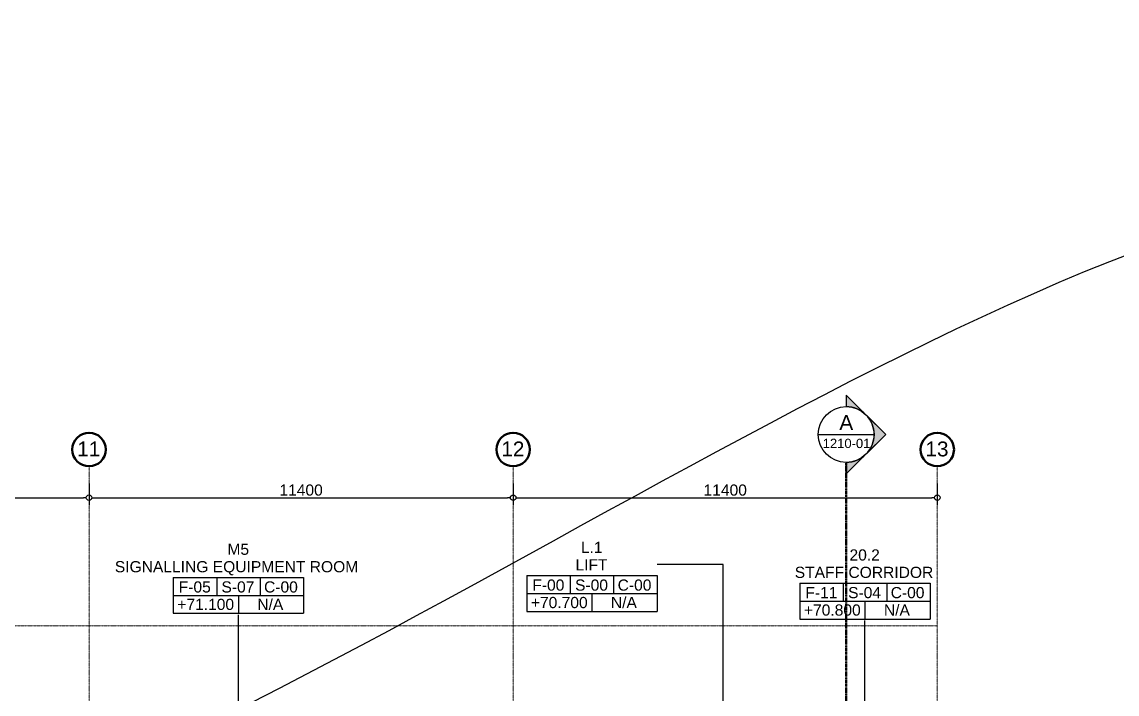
# Model space of a CAD drawing. Header units: millimetres. Extents: x -853228 to -744682, y -17776 to 32484.
# Drawn here: x -803487 to -774048, y 14417 to 32484 of the extents above; entities that cross this region are included whole.
import ezdxf

# ---------------------------------------------------------------- set-up
doc = ezdxf.new("R2010")
doc.units = ezdxf.units.MM
doc.linetypes.add('DPA_Grid _ Level 100', pattern=[10, 5.5, -1.6, 1.3, -1.6])
for name, color, linetype, lineweight in [('A-ANNO-DIMS', 1, 'Continuous', 9), ('A-ROOM-IDEN', 3, 'Continuous', 25), ('A-ROOM-LINE', 3, 'Continuous', 25), ('G-ANNO-SECL', 3, 'Continuous', 9), ('S-GRID', 251, 'Continuous', 9), ('S-GRID-IDEN', 3, 'Continuous', 50)]:
    doc.layers.add(name, color=color, linetype=linetype, lineweight=lineweight)
doc.styles.add('Arial', font='arial.ttf', dxfattribs={"height": 400})
doc.styles.add('Arial_1', font='arial.ttf', dxfattribs={"height": 250})
doc.styles.add('Arial_2', font='arial.ttf', dxfattribs={"height": 300})
doc.dimstyles.new('DPA-DIM-3_0_C-C', dxfattribs={"dimscale": 304.8, "dimtxt": 306.07782, "dimasz": 0.492126, "dimexe": 0.656168, "dimexo": 0.0625, "dimgap": 0.164042, "dimtad": 1, "dimdec": 0, "dimzin": 0, "dimdsep": 46, "dimtxsty": 'Arial_2', "dimblk1": 'DOTBLANK', "dimblk2": 'DOTBLANK', "dimsah": 1, "dimcen": 0.09, "dimdle": 0.656168, "dimadec": 8, "dimazin": 0, "dimtfac": 1, "dimtdec": 4, "dimtix": 1, "dimtmove": 0, "dimatfit": 3, "dimfxl": 1.312336, "dimfxlon": 1, "dimtvp": 1, "dimtolj": 1, "dimtzin": 0, "dimarcsym": 2})

# ---------------------------------------------------------------- blocks, each defined once
blk = doc.blocks.new('Section - Section Head-531884-4281-01 ENLARGED LOWER PLATFORM LEVEL - REFLECTED CEILING PLAN - SHEET 2')
at = {"layer": 'G-ANNO-SECL'}
h = blk.add_hatch(color=256, dxfattribs=at)
edge = h.paths.add_edge_path()
edge.add_line((-12.8, 5.3), (-7.5, 10.61))
edge.add_line((-7.5, 10.61), (-2.2, 5.3))
edge.add_arc((-7.5, 0), 7.5, 45, 135)
h = blk.add_hatch(color=256, dxfattribs=at)
edge = h.paths.add_edge_path()
edge.add_arc((-7.5, 0), 7.5, 0, 45)
edge.add_line((-2.2, 5.3), (3.11, 0))
edge.add_line((3.11, 0), (0, 0))
edge = h.paths.add_edge_path()
edge.add_line((-15, 0), (-18.11, 0))
edge.add_line((-18.11, 0), (-12.8, 5.3))
edge.add_arc((-7.5, 0), 7.5, 135, 180)
at = {"layer": 'G-ANNO-SECL', "lineweight": 25}
for p, q in [((-7.5, 10.61), (-18.11, 0)), ((-7.5, 10.61), (-12.8, 5.3)), ((3.11, 0), (-7.5, 10.61)), ((-2.2, 5.3), (-7.5, 10.61)), ((-12.8, 5.3), (-18.11, 0)), ((3.11, 0), (-2.2, 5.3)), ((-18.11, 0), (-15, 0)), ((-18.11, 0), (-15, 0)), ((0, 0), (3.11, 0)), ((0, 0), (3.11, 0))]:
    blk.add_line(p, q, dxfattribs=at)
blk.add_circle((-7.5, 0), 7.5, dxfattribs=at)
for start, end in [(45, 135), (135, 180), (0, 45)]:
    blk.add_arc((-7.5, 0), 7.5, start, end, dxfattribs=at)
blk = doc.blocks.new('DPA_Room Tag Box - Standard-4486259-4281-01 ENLARGED LOWER PLATFORM LEVEL - REFLECTED CEILING PLAN - SHEET 2')
at = {"layer": 'A-ROOM-LINE'}
for p, q in [((-17.5, -2.94), (-17.5, -12.6)), ((-17.5, -2.94), (17.5, -2.94)), ((-5.83, -2.94), (-5.83, -7.77)), ((5.83, -2.94), (5.83, -7.77)), ((17.5, -2.94), (17.5, -12.6)), ((-17.5, -7.77), (17.5, -7.77)), ((0, -7.77), (0, -12.6)), ((-17.5, -12.6), (17.5, -12.6))]:
    blk.add_line(p, q, dxfattribs=at)
blk = doc.blocks.new('Grid - 100 Scale-2291345-4281-01 ENLARGED LOWER PLATFORM LEVEL - REFLECTED CEILING PLAN - SHEET 2')
at = {"layer": 'S-GRID-IDEN'}
blk.add_circle((0, 0), 4.5, dxfattribs=at)
blk = doc.blocks.new('_DotBlank')
at = {"color": 0, "linetype": 'ByBlock', "lineweight": -2}
blk.add_line((-0.5, 0), (-1, 0), dxfattribs=at)
blk.add_circle((0, 0), 0.5, dxfattribs=at)
blk = doc.blocks.new('*D403')
at = {"layer": 'A-ANNO-DIMS', "color": 0, "lineweight": -2, "transparency": 16777216}
for p, q in [((-11400, 16498), (-11400, 15917)), ((0, 16498), (0, 15917)), ((-11250, 16117), (-150, 16117))]:
    blk.add_line(p, q, dxfattribs=at)
at = {"layer": 'Defpoints', "color": 0, "transparency": 16777216}
for p in [(-11400, 16517), (0, 16517), (0, 16117)]:
    blk.add_point(p, dxfattribs=at)
at = {"layer": 'A-ANNO-DIMS', "color": 0, "lineweight": -2, "transparency": 16777216, "xscale": 150, "yscale": 150, "zscale": 150, "rotation": 180}
blk.add_blockref('_DotBlank', (-11400, 16117), dxfattribs=at)
at = {"layer": 'A-ANNO-DIMS', "color": 0, "lineweight": -2, "transparency": 16777216, "xscale": 150, "yscale": 150, "zscale": 150}
blk.add_blockref('_DotBlank', (0, 16117), dxfattribs=at)
at = {"layer": 'A-ANNO-DIMS', "color": 0, "transparency": 16777216, "insert": (-5700, 16320), "char_height": 300, "width": 1384.41, "attachment_point": 5, "style": 'Arial_2'}
blk.add_mtext('\\A1;11400', dxfattribs=at)
blk = doc.blocks.new('*D404')
at = {"layer": 'A-ANNO-DIMS', "color": 0, "lineweight": -2, "transparency": 16777216}
for p, q in [((0, 16498), (0, 15917)), ((11400, 16498), (11400, 15917)), ((150, 16117), (11250, 16117))]:
    blk.add_line(p, q, dxfattribs=at)
at = {"layer": 'Defpoints', "color": 0, "transparency": 16777216}
for p in [(0, 16517), (11400, 16517), (11400, 16117)]:
    blk.add_point(p, dxfattribs=at)
at = {"layer": 'A-ANNO-DIMS', "color": 0, "lineweight": -2, "transparency": 16777216, "xscale": 150, "yscale": 150, "zscale": 150, "rotation": 180}
blk.add_blockref('_DotBlank', (0, 16117), dxfattribs=at)
at = {"layer": 'A-ANNO-DIMS', "color": 0, "lineweight": -2, "transparency": 16777216, "xscale": 150, "yscale": 150, "zscale": 150}
blk.add_blockref('_DotBlank', (11400, 16117), dxfattribs=at)
at = {"layer": 'A-ANNO-DIMS', "color": 0, "transparency": 16777216, "insert": (5700, 16320), "char_height": 300, "width": 1384.41, "attachment_point": 5, "style": 'Arial_2'}
blk.add_mtext('\\A1;11400', dxfattribs=at)
blk = doc.blocks.new('*D405')
at = {"layer": 'A-ANNO-DIMS', "color": 0, "lineweight": -2, "transparency": 16777216}
for p, q in [((11400, 16498), (11400, 15917)), ((22800, 16498), (22800, 15917)), ((11550, 16117), (22650, 16117))]:
    blk.add_line(p, q, dxfattribs=at)
at = {"layer": 'Defpoints', "color": 0, "transparency": 16777216}
for p in [(11400, 16517), (22800, 16517), (22800, 16117)]:
    blk.add_point(p, dxfattribs=at)
at = {"layer": 'A-ANNO-DIMS', "color": 0, "lineweight": -2, "transparency": 16777216, "xscale": 150, "yscale": 150, "zscale": 150, "rotation": 180}
blk.add_blockref('_DotBlank', (11400, 16117), dxfattribs=at)
at = {"layer": 'A-ANNO-DIMS', "color": 0, "lineweight": -2, "transparency": 16777216, "xscale": 150, "yscale": 150, "zscale": 150}
blk.add_blockref('_DotBlank', (22800, 16117), dxfattribs=at)
at = {"layer": 'A-ANNO-DIMS', "color": 0, "transparency": 16777216, "insert": (17100, 16320), "char_height": 300, "width": 1384.41, "attachment_point": 5, "style": 'Arial_2'}
blk.add_mtext('\\A1;11400', dxfattribs=at)
blk = doc.blocks.new('*U393')
at = {"layer": 'S-GRID', "linetype": 'DPA_Grid _ Level 100'}
for p, q in [((0, -21354.7), (0, 16961.2)), ((11400, -21354.7), (11400, 16961.2)), ((22800, -21354.7), (22800, 16961.2)), ((22800, 12673), (-50209.7, 12673))]:
    blk.add_line(p, q, dxfattribs=at)
at = {"layer": 'S-GRID-IDEN', "xscale": 99.99999999999993, "yscale": 99.99999999999993, "zscale": 99.99999999999993}
for p in [(0, 17411.2), (11400, 17411.2), (22800, 17411.2)]:
    blk.add_blockref('Grid - 100 Scale-2291345-4281-01 ENLARGED LOWER PLATFORM LEVEL - REFLECTED CEILING PLAN - SHEET 2', p, dxfattribs=at)
at = {"layer": 'S-GRID-IDEN', "lineweight": 9, "char_height": 400, "width": 753.586, "attachment_point": 1, "style": 'Arial'}
for s, insert in [('11', (-318.8, 17627.1)), ('12', (11081.2, 17627.1)), ('13', (22481.2, 17627.1))]:
    blk.add_mtext(s, dxfattribs=dict(at, insert=insert))
at = {"layer": 'A-ANNO-DIMS'}
for base, p1, p2, picture, middle in [((0, 16117.2), (-11400, 16517.2), (0, 16517.2), '*D403', (-5700, 16320.4)), ((11400, 16117.2), (0, 16517.2), (11400, 16517.2), '*D404', (5700, 16320.4)), ((22800, 16117.2), (11400, 16517.2), (22800, 16517.2), '*D405', (17100, 16320.4))]:
    dim = blk.add_linear_dim(base=base, p1=p1, p2=p2, dimstyle='DPA-DIM-3_0_C-C', override={"dimpost": '<>', "dimfxl": 11400}, dxfattribs=at)
    dim.commit()
    dim.dimension.update_dxf_attribs({"geometry": picture, "text_midpoint": middle})

msp = doc.modelspace()

# ---------------------------------------------------------------- linework, layer by layer
msp.add_spline([(-835882, 3579), (-801682, 12088), (-758836, 27097), (-744682, 3579)], degree=3)
at = {"layer": 'A-ROOM-IDEN'}
for p, q in [((-784641, 17898), (-786414, 17898)), ((-784641, 8325), (-784641, 17898)), ((-797668, 9016), (-797668, 16548)), ((-780825, 10341), (-780825, 16395))]:
    msp.add_line(p, q, dxfattribs=at)
at = {"layer": 'G-ANNO-SECL', "lineweight": 25}
msp.add_line((-782079, 21394), (-780579, 21394), dxfattribs=at)
at = {"layer": 'G-ANNO-SECL', "linetype": 'DPA_Grid _ Level 100', "lineweight": 50}
msp.add_line((-781329, 20644), (-781329, -16699), dxfattribs=at)

# ---------------------------------------------------------------- block references
msp.add_blockref('*U393', (-801682, 3579))
at = {"layer": 'A-ROOM-IDEN', "xscale": 99.99999999999993, "yscale": 99.99999999999993, "zscale": 99.99999999999993}
for p in [(-797668, 17848), (-788164, 17898), (-780825, 17695)]:
    msp.add_blockref('DPA_Room Tag Box - Standard-4486259-4281-01 ENLARGED LOWER PLATFORM LEVEL - REFLECTED CEILING PLAN - SHEET 2', p, dxfattribs=at)
at = {"layer": 'G-ANNO-SECL', "lineweight": 25, "xscale": 99.99999999999993, "yscale": 99.99999999999993, "zscale": 99.99999999999993, "rotation": 269.9999999999996}
msp.add_blockref('Section - Section Head-531884-4281-01 ENLARGED LOWER PLATFORM LEVEL - REFLECTED CEILING PLAN - SHEET 2', (-781329, 20644), dxfattribs=at)

# ---------------------------------------------------------------- texts
at = {"layer": 'A-ROOM-IDEN', "lineweight": 9, "char_height": 300, "attachment_point": 1, "style": 'Arial_2'}
for s, insert, width in [('M5', (-797962, 18460), 713.5), ('L.1', (-788461, 18510), 721.52), ('20.2', (-781241, 18307), 1010.13), ('SIGNALLING EQUIPMENT ROOM', (-800989, 17991), 8040.93), ('LIFT', (-788607, 18041), 1066.24), ('STAFF CORRIDOR', (-782713, 17839), 4569.62), ('F-05', (-799271, 17447), 1058.23), ('S-07', (-798123, 17447), 1090.29), ('C-00', (-796978, 17447), 1114.35), ('F-00', (-789767, 17497), 1058.23), ('S-00', (-788618, 17497), 1090.29), ('C-00', (-787473, 17497), 1114.35), ('F-11', (-782427, 17294), 1058.23), ('S-04', (-781279, 17294), 1090.29), ('C-00', (-780134, 17294), 1114.35), ('+71.100', (-799310, 16978), 1883.97), ('N/A', (-797159, 16978), 857.81), ('+70.700', (-789806, 17028), 1883.97), ('N/A', (-787655, 17028), 857.81), ('+70.800', (-782466, 16826), 1883.97), ('N/A', (-780316, 16826), 857.81)]:
    msp.add_mtext(s, dxfattribs=dict(at, insert=insert, width=width))
at = {"layer": 'G-ANNO-SECL', "lineweight": 25, "attachment_point": 1}
for s, insert, char_height, width, style in [('A', (-781514, 21916), 400, 456.96, 'Arial'), ('1210-01', (-781961, 21280), 250, 1539.24, 'Arial_1')]:
    msp.add_mtext(s, dxfattribs=dict(at, insert=insert, char_height=char_height, width=width, style=style))

doc.saveas('drawing.dxf')
